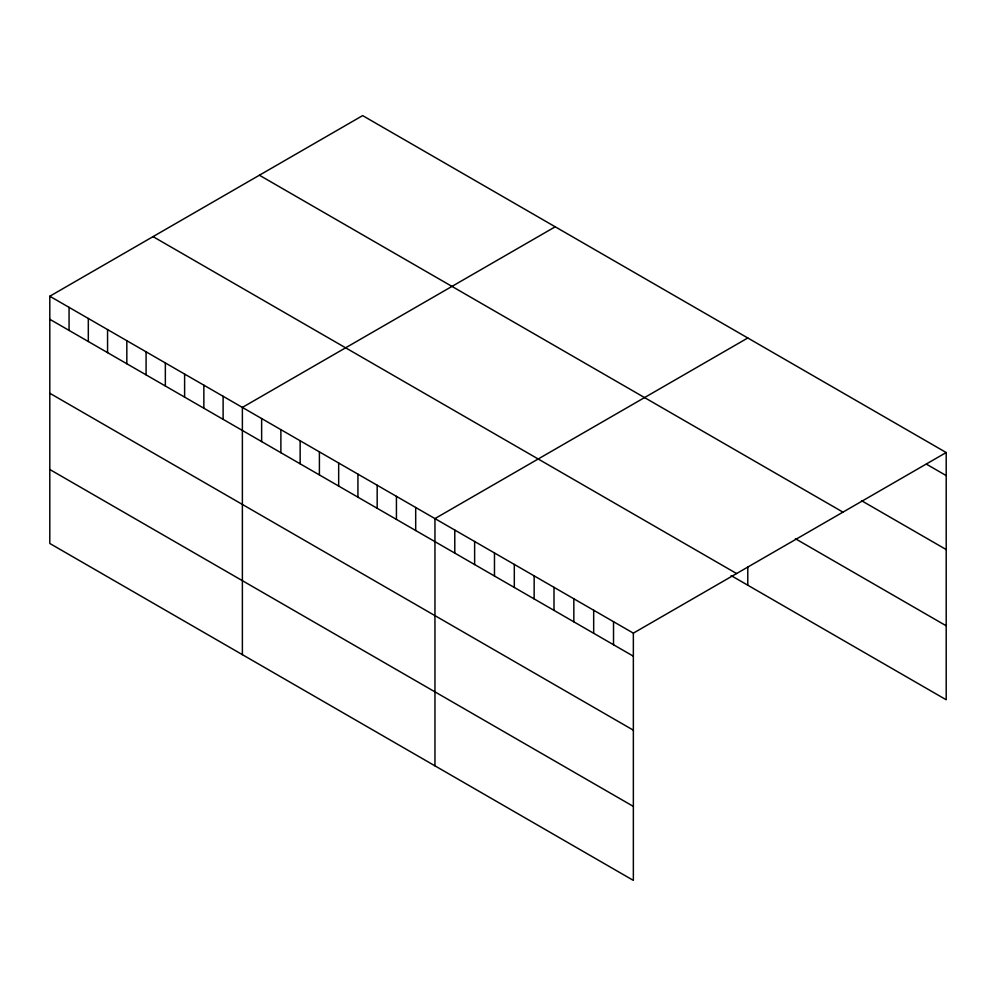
<?xml version="1.0" encoding="UTF-8"?>
<svg xmlns="http://www.w3.org/2000/svg" width="996" height="996" viewBox="0 0 996 996"><rect width="100%" height="100%" fill="white"/><g stroke="black" fill="none" stroke-linecap="round" stroke-linejoin="round"><path stroke-width="1.49" d="M49.8 296.235L633.356 633.145L633.356 880.389L49.8 543.467L49.8 296.235L362.644 115.611L946.2 452.533L946.2 699.765L731.101 575.576M555.208 226.802L242.377 407.414L242.377 654.646M747.784 337.98L434.953 518.592L434.953 765.837M633.356 633.145L946.2 452.533M926.355 464.124L946.2 475.578M861.54 500.689L946.2 549.555M259.396 175.221L842.965 512.131M795.406 538.724L946.2 625.787M153.035 236.625L736.604 573.547M49.8 319.28L633.356 656.19M49.8 393.258L633.356 730.18M49.8 469.49L633.356 806.399M747.784 566.724L747.784 585.212M613.524 621.691L613.524 644.736M593.678 610.237L593.678 633.282M573.833 598.783L573.833 621.828M554 587.329L554 610.374M534.155 575.875L534.155 598.92M514.31 564.421L514.31 587.466M494.477 552.967L494.477 576.012M474.631 541.513L474.631 564.558M454.786 530.046L454.786 553.104M415.693 507.474L415.693 530.519M396.433 496.357L396.433 519.402M377.173 485.239L377.173 508.284M357.925 474.121L357.925 497.166M338.665 463.003L338.665 486.048M319.405 451.885L319.405 474.93M300.145 440.767L300.145 463.812M280.884 429.65L280.884 452.694M261.637 418.532L261.637 441.577M223.116 396.296L223.116 419.341M203.856 385.178L203.856 408.223M184.609 374.06L184.609 397.105M165.348 362.942L165.348 385.987M146.088 351.825L146.088 374.87M126.828 340.707L126.828 363.752M107.568 329.589L107.568 352.634M88.32 318.471L88.32 341.516M69.06 307.353L69.06 330.398"/></g></svg>
